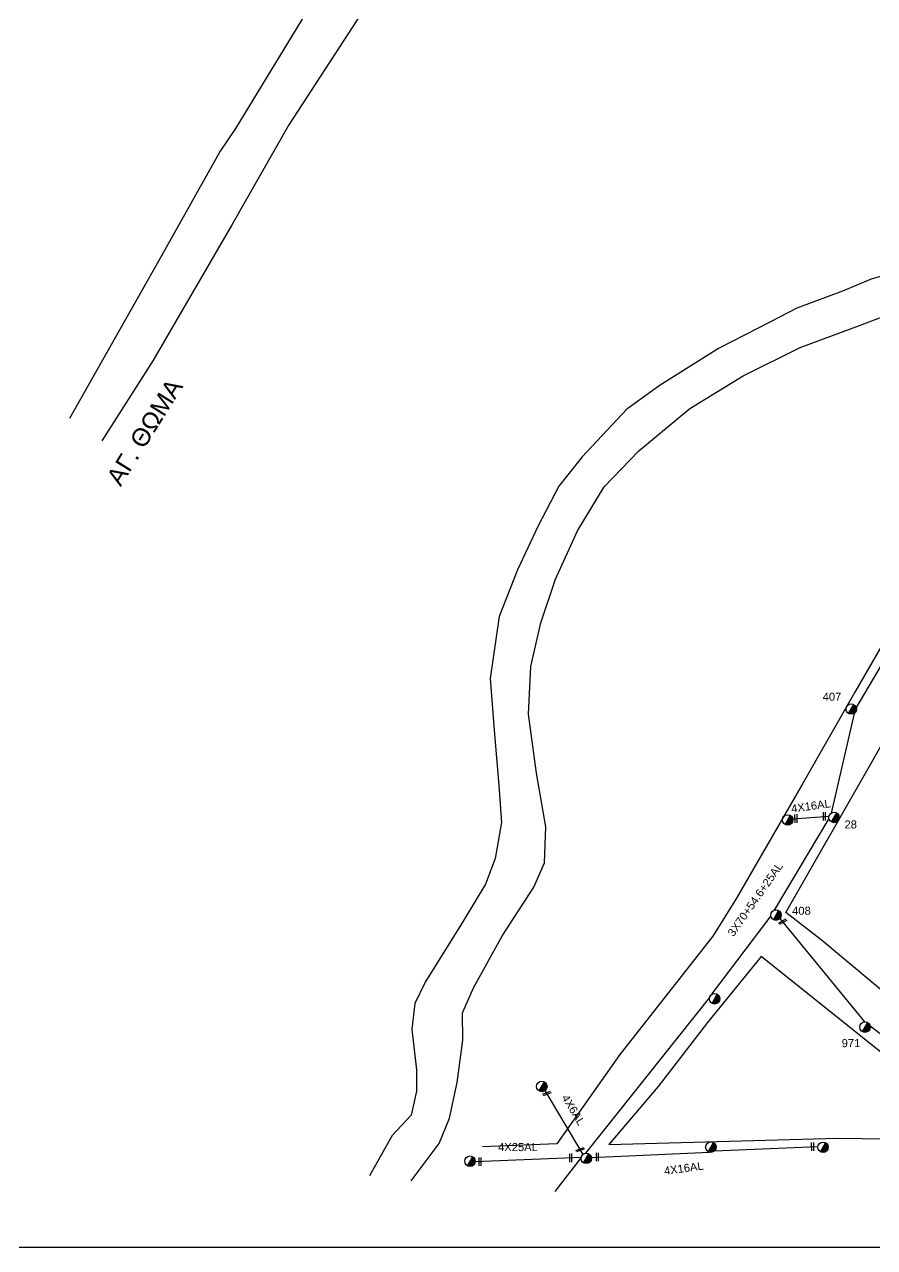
# Model space of a CAD drawing. Header units: millimetres. Extents: x 911 to 5440, y 753 to 2084.
# Drawn here: x 1975.7 to 2167, y 756.3 to 1031.5 of the extents above; entities that cross this region are included whole.
import ezdxf

# ---------------------------------------------------------------- set-up
doc = ezdxf.new("R2010")
doc.units = ezdxf.units.MM
doc.linetypes.add('DASHED', pattern=[19.05, 12.7, -6.35])
for name, color, linetype in [('Εναέρια παροχή ΧΤ 4x16', 7, 'SYN_LINE'), ('Εναέρια παροχή ΧΤ 4x25', 7, 'SYN_LINE'), ('Επιγραφές - Σχήματα', 7, 'Continuous'), ('Μηχανική τομή', 7, 'Continuous'), ('Στύλος ΦΜ', 7, 'Continuous'), ('Στύλος ΦΜ @ 1', 7, 'Continuous'), ('Συνεστραμμένα ΧΤ   3x70+54.6+25 AL', 7, 'SYN_LINE'), ('Υπόβαθρο ΔΕΗ', 7, 'Continuous'), ('Υπόγεια καλώδια Παροχών ΧΤ   4x6', 7, 'DASHED')]:
    doc.layers.add(name, color=color, linetype=linetype)
doc.styles.get("Standard").update_dxf_attribs({"font": 'arial.ttf'})
doc.linetypes.add('REMA', pattern='A,0.1,[130,ltypeshp.shx,S=0.1,R=0,X=0,Y=0.1],0.15,0.1,[130,ltypeshp.shx,S=0.05,R=0,X=0,Y=0.05],0.15', length=0.5)
doc.linetypes.add('SYN_LINE', pattern='A,0.5,-0.0001,["/\\/\\/\\/",Standard,S=0.1,R=0,X=0,Y=-0.05],-0.25', length=0.7501)

# ---------------------------------------------------------------- blocks, each defined once
blk = doc.blocks.new('ΥΠΑΡΧΩΝ ΤΣΙΜΕΝΤΕΝΙΟΣ ΣΤΥΛΟΣ')
at = {"layer": 'Στύλος ΦΜ'}
blk.add_hatch(color=7, dxfattribs=at).paths.add_polyline_path([(-1.29, -2.28, 0.574793), (2.62, 0, 0.268822), (1.3, 2.27)])
at = {"layer": 'Στύλος ΦΜ', "color": 7}
blk.add_line((-1.29, -2.28), (1.3, 2.27), dxfattribs=at)
blk.add_circle((0, 0), 2.62, dxfattribs=at)
at = {"layer": 'Στύλος ΦΜ', "flags": 4}
for tag, p in [('ΤΥΠΟΣ', (-4.91, 3.03)), ('ΑΡΙΘΜΟΣ', (-4.68, 8.05))]:
    blk.add_attdef(tag, p, '', height=4, dxfattribs=at)
blk = doc.blocks.new('ΜΗΧΑΝΙΚΗ ΤΟΜΗ')
at = {"layer": 'Μηχανική τομή', "ltscale": 40}
for p, q in [((-1.89, 0.78), (1.89, 0.78)), ((1.89, 0), (-1.89, 0))]:
    blk.add_line(p, q, dxfattribs=at)

msp = doc.modelspace()

# ---------------------------------------------------------------- linework, layer by layer
at = {"layer": 'Εναέρια παροχή ΧΤ 4x16', "color": 2, "ltscale": 10}
msp.add_lwpolyline([(2148.63, 852.8), (2156.79, 853.41)], dxfattribs=at)
at = {"layer": 'Εναέρια παροχή ΧΤ 4x16', "color": 2, "ltscale": 20}
for points in [[(2131.02, 778.08), (2154.28, 779.07)], [(2103.31, 776.63), (2129.93, 777.78)]]:
    msp.add_lwpolyline(points, dxfattribs=at)
at = {"layer": 'Εναέρια παροχή ΧΤ 4x25', "color": 2, "ltscale": 20}
msp.add_lwpolyline([(2101, 776.61), (2077.18, 775.62)], dxfattribs=at)
at = {"layer": 'Επιγραφές - Σχήματα'}
msp.add_lwpolyline([(2959.33, 1782.88), (2959.33, 1782.88), (2959.33, 756.34), (954.14, 756.34), (954.14, 1770.68), (954.14, 1770.68)], dxfattribs=at)
at = {"layer": 'Συνεστραμμένα ΧΤ   3x70+54.6+25 AL', "color": 2, "ltscale": 20}
for points in [[(2176.09, 900.17), (2162.89, 877.86)], [(2162.45, 876.52), (2157.25, 854.08)], [(2156.78, 852.86), (2144.44, 832.23)], [(2143.69, 830.96), (2130.38, 813.32)], [(2145.74, 830.35), (2164.76, 807.12)], [(2129.91, 812.59), (2102, 777.56)], [(2166.01, 806.29), (2197.44, 781.89)]]:
    msp.add_lwpolyline(points, dxfattribs=at)
at = {"layer": 'Συνεστραμμένα ΧΤ   3x70+54.6+25 AL', "color": 2, "ltscale": 10}
msp.add_lwpolyline([(2101, 776.61), (2095.13, 768.96)], dxfattribs=at)
at = {"layer": 'Υπόβαθρο ΔΕΗ', "ltscale": 0.2}
msp.add_lwpolyline([(1733.92, 1273.45), (1857.09, 1220.69), (1971.44, 1172.22), (2100.65, 1117.82), (2083.18, 1096.07), (2067.08, 1075.11), (2053.68, 1056.37), (2039.97, 1035.54), (2023.21, 1008.13), (2019.75, 1003.03), (2006.57, 979.48), (1985.89, 942.83)], dxfattribs=at)
at = {"layer": 'Υπόβαθρο ΔΕΗ'}
for points in [[(2136.65, 1058.18), (2107.88, 1078.66), (2110.02, 1081.39), (2093.28, 1093.86), (2077.79, 1073.4), (2061.81, 1049.83), (2035.25, 1008.95), (2022.33, 986.31), (2004.6, 955.83), (1993.14, 937.86)], [(2202.68, 950.97), (2198.76, 943.81), (2162.58, 881.27), (2150.74, 860.49), (2135.99, 834.96), (2130.67, 826.42), (2109.72, 799.79), (2095.58, 779.7), (2078.8, 778.97)], [(2220.85, 771.54), (2178.74, 805.74), (2155.01, 825.54), (2147.07, 831.7), (2165.87, 864.62), (2186.73, 901.33), (2198.95, 921.78), (2206.08, 934.34), (2259.95, 896.83), (2313.34, 859.51), (2368.93, 821.81), (2392.13, 806.92), (2362.69, 765.42)], [(2141.5, 821.84), (2129.42, 806.96), (2118.38, 792.56), (2107.23, 779.54), (2158.8, 780.97), (2186.22, 780.6), (2189.37, 783.53), (2168.47, 800.28), (2141.5, 821.84)]]:
    msp.add_lwpolyline(points, dxfattribs=at)
at = {"layer": 'Υπόβαθρο ΔΕΗ', "linetype": 'REMA', "ltscale": 5}
for points in [[(2184.12, 979.4), (2166.31, 974.18), (2159.84, 971.54), (2149.56, 967.67), (2143.61, 964.59), (2131.91, 958.65), (2118.76, 950.38), (2111.31, 945), (2101.21, 934.27), (2096.02, 927.64), (2091.31, 918.73), (2086.68, 908.85), (2082.54, 898.31), (2080.54, 884.4), (2081.42, 872.75), (2082.48, 860.33), (2083.11, 851.95), (2081.67, 843.87), (2079.48, 838.11), (2074.46, 829.77), (2065.94, 816.04), (2063.62, 811.23), (2062.93, 805.47), (2064, 796.31), (2064, 791.56), (2062.75, 786.16), (2058.49, 781.58), (2053.36, 772.51)], [(2062.79, 771.36), (2069.09, 779.78), (2071.37, 785.43), (2073.12, 793.45), (2074.37, 802.97), (2074.3, 809.18), (2076.89, 814.96), (2083.32, 826.51), (2090.36, 837.45), (2092.74, 842.93), (2093.09, 851.01), (2091, 863.04), (2089.18, 876.31), (2089.67, 887.05), (2091.91, 896.91), (2095.25, 906.74), (2100.21, 917.58), (2106.21, 927.48), (2114.03, 935.6), (2125.49, 945.1), (2137.49, 952.49), (2150.29, 958.81), (2164.26, 964.05), (2175.28, 968.23)]]:
    msp.add_lwpolyline(points, dxfattribs=at)
at = {"layer": 'Υπόγεια καλώδια Παροχών ΧΤ   4x6', "color": 2, "linetype": 'SYN_LINE', "ltscale": 20}
msp.add_lwpolyline([(2092.85, 791.64), (2101.38, 777.28)], dxfattribs=at)

# ---------------------------------------------------------------- block references
at = {"layer": 'Μηχανική τομή'}
for p, xscale, yscale, zscale, rotation in [((2149.54, 852.87), 0.5000000000003836, 0.5000000000003836, 0.5000000000003836, 91.29105787536308), ((2155.93, 853.35), 0.5000000000003836, 0.5000000000003836, 0.5000000000003836, 91.29105787536308), ((2146.45, 829.47), 0.500000000000486, 0.500000000000486, 0.500000000000486, 30.24580243723148), ((2093.36, 790.79), 0.5000000000002816, 0.5000000000002816, 0.5000000000002816, 21.04798372798708), ((2100.85, 778.18), 0.5000000000002816, 0.5000000000002816, 0.5000000000002816, 21.04798372798708), ((2153.28, 779.02), 0.500000000000397, 0.500000000000397, 0.500000000000397, 90.31499945974338), ((2078.46, 775.68), 0.500000000000397, 0.500000000000397, 0.500000000000397, 90.31499945974338), ((2098.84, 776.52), 0.500000000000397, 0.500000000000397, 0.500000000000397, 90.31499945974338), ((2104.86, 776.7), 0.500000000000397, 0.500000000000397, 0.500000000000397, 90.31499945974338)]:
    msp.add_blockref('ΜΗΧΑΝΙΚΗ ΤΟΜΗ', p, dxfattribs=dict(at, xscale=xscale, yscale=yscale, zscale=zscale, rotation=rotation))
at = {"layer": 'Στύλος ΦΜ @ 1', "ltscale": 40}
ref = msp.add_blockref('ΥΠΑΡΧΩΝ ΤΣΙΜΕΝΤΕΝΙΟΣ ΣΤΥΛΟΣ', (2161.78, 877.49), dxfattribs=dict(at, xscale=0.4499999999998181, yscale=0.4499999999998181, zscale=0.4499999999998181))
ref.add_attrib('ΤΥΠΟΣ', '407', (2155.36, 879.37), dxfattribs={"layer": 'Στύλος ΦΜ', "height": 1.8, "flags": 4})
at = {"layer": 'Στύλος ΦΜ @ 1', "ltscale": 40, "xscale": 0.4499999999998181, "yscale": 0.4499999999998181, "zscale": 0.4499999999998181}
for p in [(2147.48, 852.55), (2131.05, 812.31), (2092.16, 792.59), (2130.2, 778.93), (2155.45, 778.9), (2076.01, 775.76), (2102.16, 776.4)]:
    msp.add_blockref('ΥΠΑΡΧΩΝ ΤΣΙΜΕΝΤΕΝΙΟΣ ΣΤΥΛΟΣ', p, dxfattribs=at)
at = {"layer": 'Στύλος ΦΜ @ 1', "ltscale": 40}
ref = msp.add_blockref('ΥΠΑΡΧΩΝ ΤΣΙΜΕΝΤΕΝΙΟΣ ΣΤΥΛΟΣ', (2157.93, 853.11), dxfattribs=dict(at, xscale=0.4499999999998181, yscale=0.4499999999998181, zscale=0.4499999999998181))
ref.add_attrib('ΤΥΠΟΣ', '28', (2160.28, 850.63), dxfattribs={"layer": 'Στύλος ΦΜ', "height": 1.8, "flags": 4})
ref = msp.add_blockref('ΥΠΑΡΧΩΝ ΤΣΙΜΕΝΤΕΝΙΟΣ ΣΤΥΛΟΣ', (2144.86, 831.13), dxfattribs=dict(at, xscale=0.4499999999998181, yscale=0.4499999999998181, zscale=0.4499999999998181))
ref.add_attrib('ΤΥΠΟΣ', '408', (2148.49, 831.22), dxfattribs={"layer": 'Στύλος ΦΜ', "height": 1.8, "flags": 4})
ref = msp.add_blockref('ΥΠΑΡΧΩΝ ΤΣΙΜΕΝΤΕΝΙΟΣ ΣΤΥΛΟΣ', (2164.88, 805.94), dxfattribs=dict(at, xscale=0.4499999999998181, yscale=0.4499999999998181, zscale=0.4499999999998181))
ref.add_attrib('ΤΥΠΟΣ', '971', (2159.63, 801.43), dxfattribs={"layer": 'Στύλος ΦΜ', "height": 1.8, "flags": 4})

# ---------------------------------------------------------------- texts
at = {"layer": 'Εναέρια παροχή ΧΤ 4x16', "color": 7, "char_height": 1.8, "width": 168.3718, "attachment_point": 1, "rotation": 8.0004}
for insert in [(2148.15, 855.95), (2119.54, 774.44)]:
    msp.add_mtext('4X16AL', dxfattribs=dict(at, insert=insert))
at = {"layer": 'Εναέρια παροχή ΧΤ 4x25', "color": 7, "insert": (2082.32, 779.84), "char_height": 1.8, "width": 168.3718, "attachment_point": 1}
msp.add_mtext('4X25AL', dxfattribs=at)
at = {"layer": 'Επιγραφές - Σχήματα', "insert": (1993.98, 929.49), "char_height": 4, "width": 34.7807, "attachment_point": 1, "rotation": 58.0958}
msp.add_mtext('ΑΓ. ΘΩΜΑ ', dxfattribs=at)
at = {"layer": 'Συνεστραμμένα ΧΤ   3x70+54.6+25 AL', "color": 7, "insert": (2133.83, 827.19), "char_height": 1.8, "width": 168.3718, "attachment_point": 1, "rotation": 54.9627}
msp.add_mtext('3X70+54.6+25AL', dxfattribs=at)
at = {"layer": 'Υπόγεια καλώδια Παροχών ΧΤ   4x6', "color": 7, "insert": (2098.08, 791.01), "char_height": 1.8, "width": 168.3718, "attachment_point": 1, "rotation": 301.2611}
msp.add_mtext('4X6AL', dxfattribs=at)

doc.saveas('drawing.dxf')
